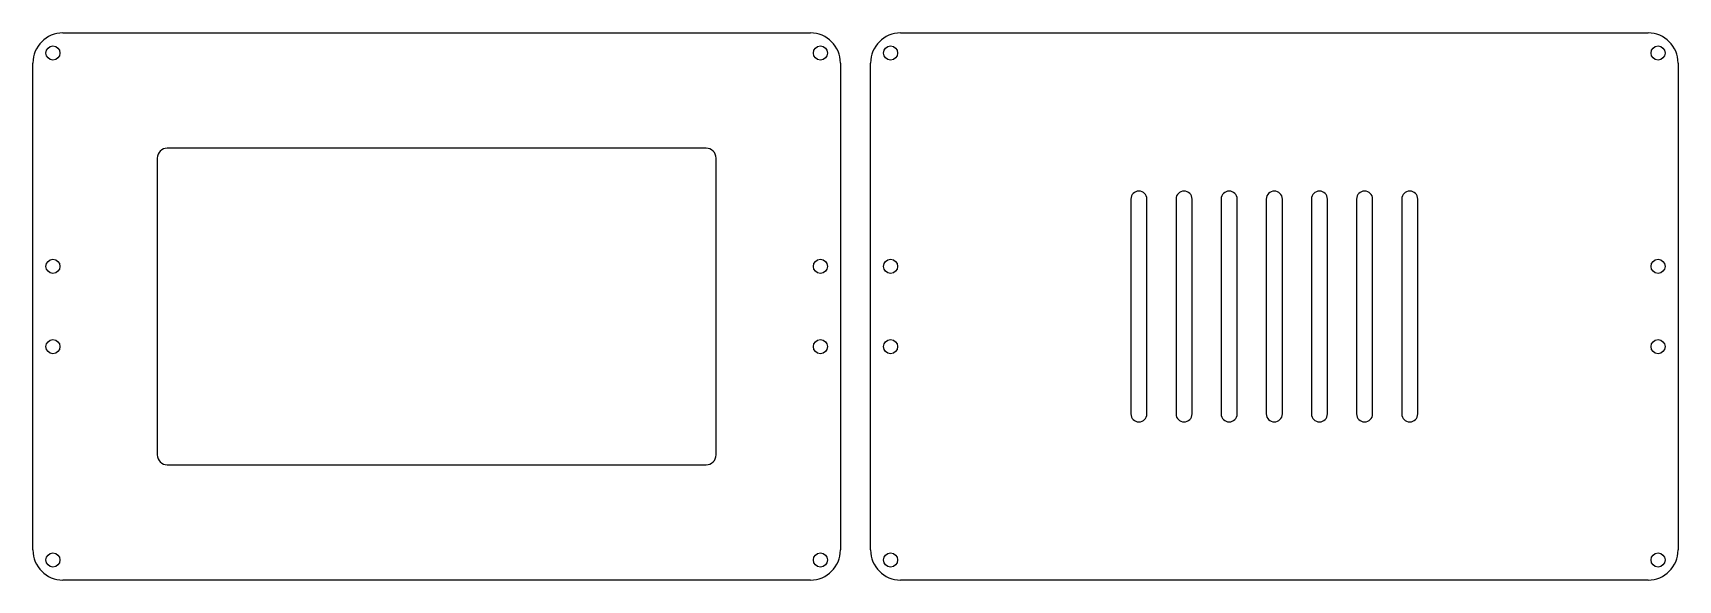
# Model space of a CAD drawing. Header units: millimetres. Extents: x 0 to 328, y -109 to 0.
import ezdxf

# ---------------------------------------------------------------- set-up
doc = ezdxf.new("R2010")
doc.units = ezdxf.units.MM

msp = doc.modelspace()

# ---------------------------------------------------------------- linework, layer by layer
for p, q in [((6, 0), (155, 0)), ((173, 0), (322, 0)), ((0, -103), (0, -6)), ((161, -6), (161, -103)), ((167, -103), (167, -6)), ((328, -6), (328, -103)), ((134.2, -22.95), (26.8, -22.95)), ((24.8, -24.95), (24.8, -84.05)), ((136.2, -84.05), (136.2, -24.95)), ((218.9, -33.1), (218.9, -75.9)), ((222.1, -75.9), (222.1, -33.1)), ((227.9, -33.1), (227.9, -75.9)), ((231.1, -75.9), (231.1, -33.1)), ((236.9, -33.1), (236.9, -75.9)), ((240.1, -75.9), (240.1, -33.1)), ((245.9, -33.1), (245.9, -75.9)), ((249.1, -75.9), (249.1, -33.1)), ((254.9, -33.1), (254.9, -75.9)), ((258.1, -75.9), (258.1, -33.1)), ((263.9, -33.1), (263.9, -75.9)), ((267.1, -75.9), (267.1, -33.1)), ((272.9, -33.1), (272.9, -75.9)), ((276.1, -75.9), (276.1, -33.1)), ((26.8, -86.05), (134.2, -86.05)), ((155, -109), (6, -109)), ((322, -109), (173, -109))]:
    msp.add_line(p, q)
for centre in [(4, -4), (157, -4), (171, -4), (324, -4), (4, -46.5), (157, -46.5), (171, -46.5), (324, -46.5), (4, -62.5), (157, -62.5), (171, -62.5), (324, -62.5), (4, -105), (157, -105), (171, -105), (324, -105)]:
    msp.add_circle(centre, 1.4)
for centre, radius, start, end in [((6, -6), 6, 90, 180), ((155, -6), 6, 0, 90), ((173, -6), 6, 90, 180), ((322, -6), 6, 0, 90), ((26.8, -24.95), 2, 90, 180), ((134.2, -24.95), 2, 0, 90), ((220.5, -33.1), 1.6, 0, 180), ((229.5, -33.1), 1.6, 0, 180), ((238.5, -33.1), 1.6, 0, 180), ((247.5, -33.1), 1.6, 0, 180), ((256.5, -33.1), 1.6, 0, 180), ((265.5, -33.1), 1.6, 0, 180), ((274.5, -33.1), 1.6, 0, 180), ((220.5, -75.9), 1.6, 180, 360), ((229.5, -75.9), 1.6, 180, 360), ((238.5, -75.9), 1.6, 180, 360), ((247.5, -75.9), 1.6, 180, 360), ((256.5, -75.9), 1.6, 180, 360), ((265.5, -75.9), 1.6, 180, 360), ((274.5, -75.9), 1.6, 180, 360), ((26.8, -84.05), 2, 180, 270), ((134.2, -84.05), 2, -90, 0), ((6, -103), 6, 180, 270), ((155, -103), 6, -90, 0), ((173, -103), 6, 180, 270), ((322, -103), 6, -90, 0)]:
    msp.add_arc(centre, radius, start, end)

doc.saveas('drawing.dxf')
